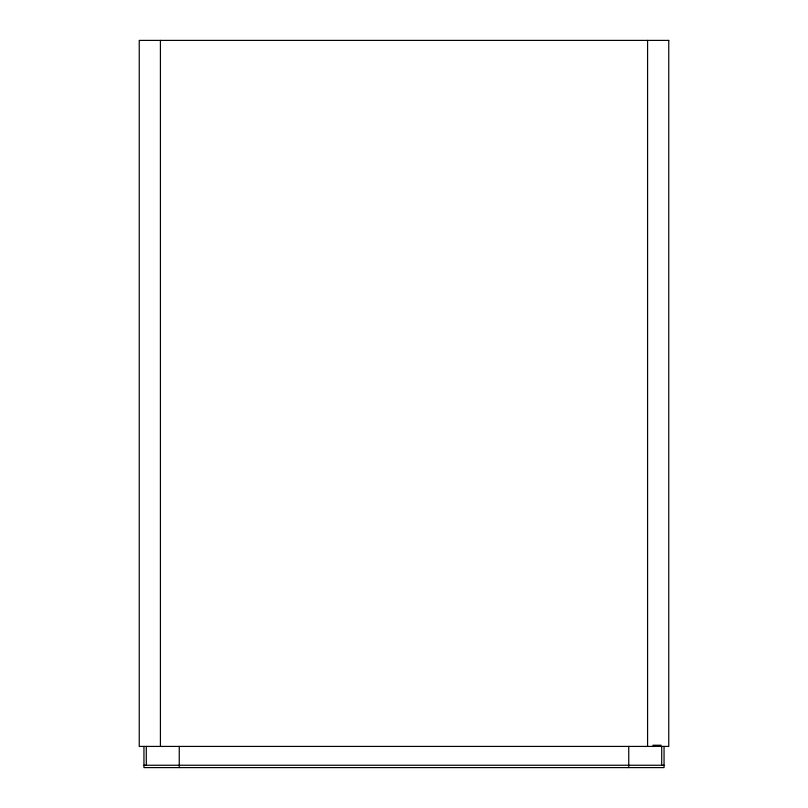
<?xml version="1.0" encoding="UTF-8"?>
<svg xmlns="http://www.w3.org/2000/svg" width="808" height="808" viewBox="0 0 808 808"><rect width="100%" height="100%" fill="white"/><g stroke="black" fill="none" stroke-linecap="round" stroke-linejoin="round"><path stroke-width="1.21" d="M652.834 745.239L661.146 745.239M143.945 765.247L664.055 765.247M664.055 746.42L664.055 767.6L143.945 767.6L143.945 746.42M661.702 746.42L661.702 765.247M647.582 40.4L647.582 746.42M628.745 746.42L628.745 767.6M179.255 746.42L179.255 767.6M160.418 40.4L160.418 746.42M146.298 746.42L146.298 765.247M668.761 40.4L139.239 40.4L139.239 746.42L668.761 746.42L668.761 40.4"/></g></svg>
